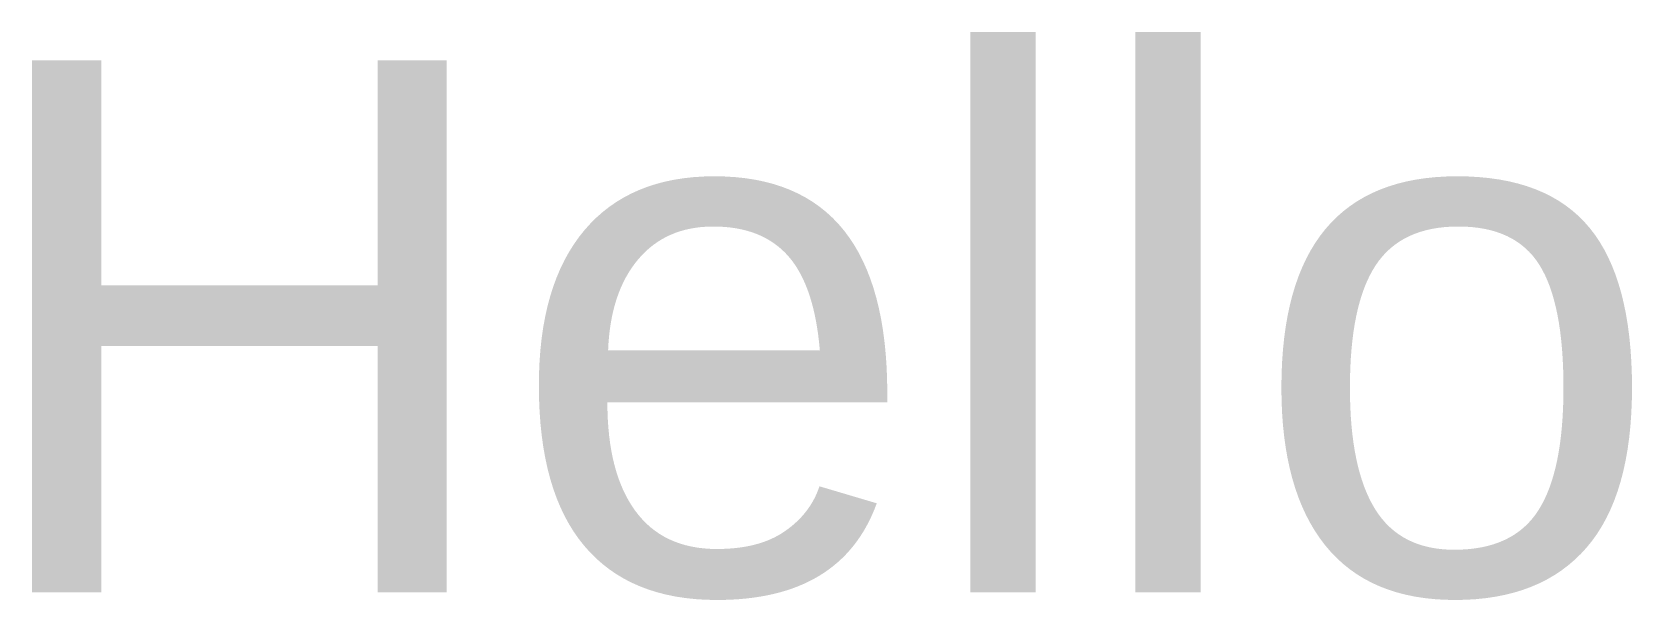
# Model space of a CAD drawing. Header units: millimetres. Extents: x 1418.57 to 1426.09, y 1408.25 to 1410.92.
import ezdxf

# ---------------------------------------------------------------- set-up
doc = ezdxf.new("R2010")
doc.units = ezdxf.units.MM
doc.styles.get("Standard").update_dxf_attribs({"font": 'ARIAL.TTF'})

msp = doc.modelspace()

# ---------------------------------------------------------------- texts
at = {"insert": (1418.283, 1410.7859), "char_height": 2.5, "width": 1131.619228, "attachment_point": 1}
msp.add_mtext('Hello', dxfattribs=at)

doc.saveas('drawing.dxf')
